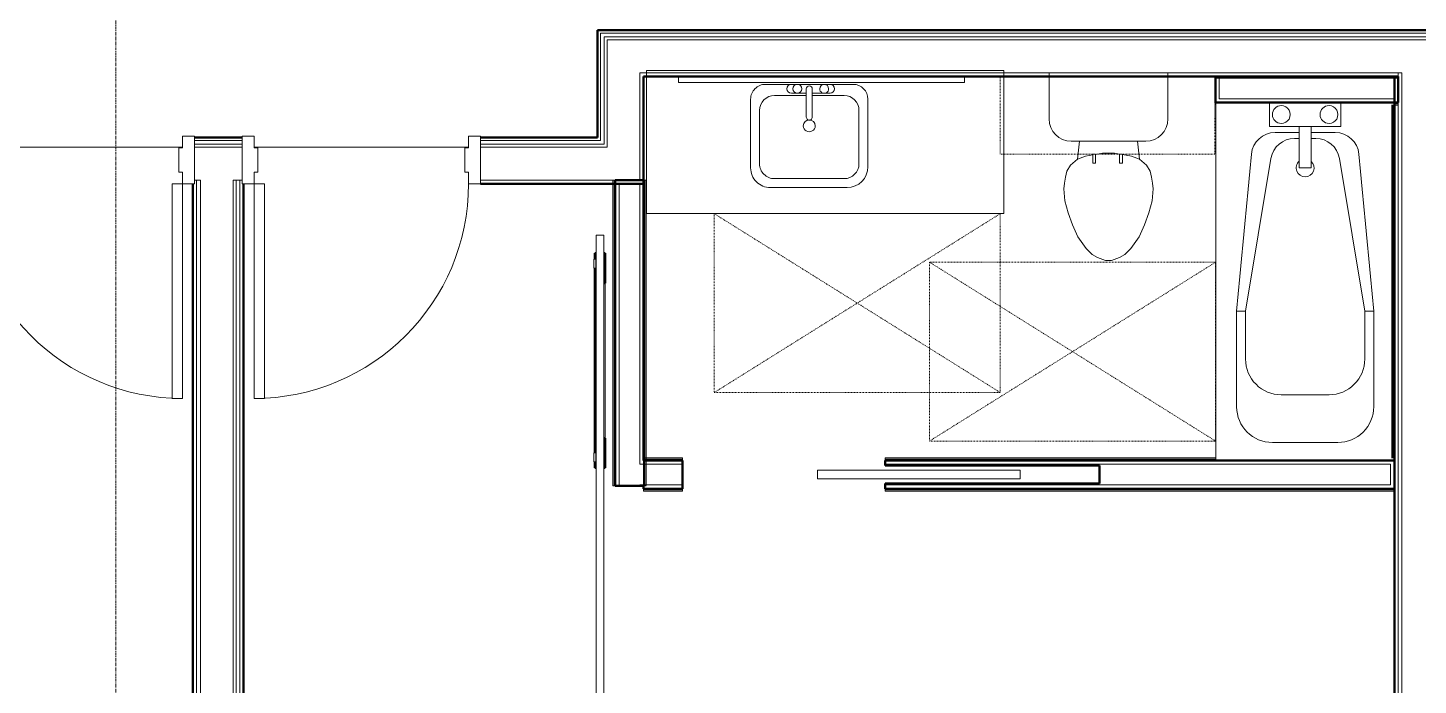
# Model space of a CAD drawing. Header units: inches. Extents: x -4235 to -464, y 9767 to 12344.
# Drawn here: x -3169.1 to -2935.8, y 10271.3 to 10381.6 of the extents above; entities that cross this region are included whole.
import ezdxf

# ---------------------------------------------------------------- set-up
doc = ezdxf.new("R2010")
doc.units = ezdxf.units.IN
doc.header["$MEASUREMENT"] = 0
doc.linetypes.add('Dash', pattern=[0.25, 0.125, -0.125])
doc.linetypes.add('Grid Line 1_2_', pattern=[0.875, 0.5, -0.125, 0.125, -0.125])
for name, color, linetype, lineweight in [('0-1', 7, 'Continuous', 5), ('0-2', 254, 'Continuous', 9), ('0-3', 7, 'Continuous', 9), ('A-DOOR-1', 7, 'Continuous', 9), ('A-DOOR-2', 130, 'Continuous', 20), ('A-DOOR-3', 250, 'Continuous', 50), ('A-DOOR-FRAM-1', 130, 'Continuous', 20), ('A-FLOR-4', 192, 'Continuous', 9), ('A-GENM-HDLN-1', 7, 'Dash', 9), ('A-WALL-1', 250, 'Continuous', 50), ('A-WALL-2', 50, 'Continuous', 13), ('A-WALL-3', 10, 'Continuous', 9), ('A-WALL-4', 254, 'Continuous', 9), ('A-WALL-5', 7, 'Continuous', 9), ('I-WALL-1', 250, 'Continuous', 50), ('I-WALL-2', 10, 'Continuous', 9), ('I-WALL-3', 254, 'Continuous', 9), ('P-SANR-FIXT-1', 7, 'Continuous', 9), ('P-SANR-FIXT-2', 10, 'Continuous', 9), ('P-SANR-FIXT-3', 254, 'Continuous', 9), ('Q-CASE-2', 254, 'Continuous', 9), ('Q-CASE-3', 7, 'Continuous', 9), ('Q-CASE-4', 7, 'Dash', 9), ('S-GRID-1', 1, 'Grid Line 1_2_', 9)]:
    doc.layers.add(name, color=color, linetype=linetype, lineweight=lineweight)

# ---------------------------------------------------------------- blocks, each defined once
blk = doc.blocks.new('Basic Wall _ INT - W4BØF - _5_8 GYP - 2X4 WOOD_BATT_ - 5_8 GYP_ - ___-2692889-BACKGROUND - 2ND FLOOR')
at = {"layer": 'A-WALL-3'}
for p, q in [((-3065.75, 10355.41), (-3065.75, 10356.04)), ((-3065.75, 10304.78), (-3065.75, 10309.03)), ((-3065.4, 10309.44), (-3065.4, 10309.32)), ((-3065.4, 10309.32), (-3065.4, 10309.23)), ((-3065.4, 10309.23), (-3065.4, 10309.17)), ((-3065.4, 10309), (-3065.4, 10304.79)), ((-3065.75, 10304.78), (-3065.72, 10304.78)), ((-3065.61, 10304.78), (-3065.55, 10304.78)), ((-3065.54, 10304.78), (-3065.4, 10304.78)), ((-3065.4, 10304.78), (-3065.34, 10304.78)), ((-3065.75, 10265.68), (-3065.72, 10265.68)), ((-3065.62, 10265.68), (-3065.68, 10265.68)), ((-3065.34, 10265.68), (-3065.62, 10265.68)), ((-3065.61, 10265.68), (-3065.55, 10265.68)), ((-3065.54, 10265.68), (-3065.4, 10265.68)), ((-3065.4, 10266.09), (-3065.4, 10265.98)), ((-3065.4, 10265.97), (-3065.4, 10265.89)), ((-3065.4, 10265.88), (-3065.4, 10265.83)), ((-3065.4, 10265.68), (-3065.34, 10265.68))]:
    blk.add_line(p, q, dxfattribs=at)
at = {"layer": 'A-WALL-4'}
for p, q in [((-3065.72, 10356.05), (-3065.75, 10356.05)), ((-3065.75, 10309.03), (-3065.75, 10355.41)), ((-3065.55, 10356.05), (-3065.61, 10356.05)), ((-3065.4, 10356.05), (-3065.54, 10356.05)), ((-3065.34, 10356.05), (-3065.4, 10356.05)), ((-3065.4, 10356.05), (-3065.4, 10309.44)), ((-3065.62, 10304.78), (-3065.62, 10309.02)), ((-3065.34, 10309.44), (-3065.34, 10309.32)), ((-3065.34, 10309.32), (-3065.34, 10309.23)), ((-3065.34, 10309.23), (-3065.34, 10309.17)), ((-3065.34, 10308.99), (-3065.34, 10304.79)), ((-3065.71, 10304.78), (-3065.75, 10304.78)), ((-3065.62, 10304.78), (-3065.71, 10304.78)), ((-3065.34, 10304.78), (-3065.62, 10304.78)), ((-3065.72, 10268.78), (-3065.75, 10268.78)), ((-3065.75, 10265.68), (-3065.75, 10268.78)), ((-3065.55, 10268.78), (-3065.61, 10268.78)), ((-3065.4, 10268.78), (-3065.54, 10268.78)), ((-3065.34, 10268.78), (-3065.4, 10268.78)), ((-3065.4, 10268.78), (-3065.4, 10266.09)), ((-3065.71, 10265.68), (-3065.75, 10265.68)), ((-3065.68, 10265.68), (-3065.71, 10265.68)), ((-3065.34, 10266.09), (-3065.34, 10265.98)), ((-3065.34, 10265.97), (-3065.34, 10265.89)), ((-3065.34, 10265.88), (-3065.34, 10265.83))]:
    blk.add_line(p, q, dxfattribs=at)
at = {"layer": 'A-WALL-5'}
for p, q in [((-3065.75, 10356.05), (-3065.71, 10356.05)), ((-3065.71, 10356.05), (-3065.62, 10356.05)), ((-3065.62, 10309.03), (-3065.62, 10356.05)), ((-3065.62, 10356.05), (-3065.34, 10356.05)), ((-3065.34, 10356.05), (-3065.34, 10309.44)), ((-3065.75, 10268.78), (-3065.71, 10268.78)), ((-3065.71, 10268.78), (-3065.62, 10268.78)), ((-3065.62, 10265.68), (-3065.62, 10268.78)), ((-3065.62, 10268.78), (-3065.34, 10268.78)), ((-3065.34, 10268.78), (-3065.34, 10266.09))]:
    blk.add_line(p, q, dxfattribs=at)
blk = doc.blocks.new('Basic Wall _ INT - W4BØF - _5_8 GYP - 2X4 WOOD_BATT_ - 5_8 GYP_ - ___-2692890-BACKGROUND - 2ND FLOOR')
at = {"layer": 'A-WALL-3'}
for p, q in [((-3070.85, 10356.05), (-3070.91, 10356.05)), ((-3070.7, 10356.05), (-3070.85, 10356.05)), ((-3070.85, 10356.04), (-3070.85, 10355.41)), ((-3070.64, 10356.05), (-3070.7, 10356.05)), ((-3070.5, 10356.05), (-3070.52, 10356.05)), ((-3070.5, 10355.41), (-3070.5, 10356.04)), ((-3070.62, 10265.68), (-3070.91, 10265.68)), ((-3070.91, 10265.68), (-3070.85, 10265.68)), ((-3070.85, 10266.09), (-3070.85, 10266)), ((-3070.85, 10265.97), (-3070.85, 10265.9)), ((-3070.85, 10265.88), (-3070.85, 10265.83)), ((-3070.85, 10265.68), (-3070.7, 10265.68)), ((-3070.7, 10265.68), (-3070.64, 10265.68)), ((-3070.56, 10265.68), (-3070.62, 10265.68)), ((-3070.52, 10265.68), (-3070.5, 10265.68))]:
    blk.add_line(p, q, dxfattribs=at)
at = {"layer": 'A-WALL-4'}
for p, q in [((-3070.91, 10356.05), (-3070.7, 10356.05)), ((-3070.91, 10356.04), (-3070.91, 10355.41)), ((-3070.85, 10355.41), (-3070.85, 10304.78)), ((-3070.7, 10356.05), (-3070.62, 10356.05)), ((-3070.62, 10356.05), (-3070.6, 10356.05)), ((-3070.62, 10356.04), (-3070.62, 10355.41)), ((-3070.6, 10356.05), (-3070.54, 10356.05)), ((-3070.54, 10356.05), (-3070.5, 10356.05)), ((-3070.5, 10304.78), (-3070.5, 10355.41)), ((-3070.91, 10304.78), (-3070.85, 10304.78)), ((-3070.85, 10304.78), (-3070.7, 10304.78)), ((-3070.7, 10304.78), (-3070.64, 10304.78)), ((-3070.52, 10304.78), (-3070.5, 10304.78)), ((-3070.85, 10268.78), (-3070.91, 10268.78)), ((-3070.7, 10268.78), (-3070.85, 10268.78)), ((-3070.85, 10268.78), (-3070.85, 10266.09)), ((-3070.64, 10268.78), (-3070.7, 10268.78)), ((-3070.5, 10268.78), (-3070.52, 10268.78)), ((-3070.5, 10265.68), (-3070.5, 10268.78)), ((-3070.91, 10266.09), (-3070.91, 10266)), ((-3070.91, 10265.97), (-3070.91, 10265.9)), ((-3070.91, 10265.88), (-3070.91, 10265.83)), ((-3070.54, 10265.68), (-3070.56, 10265.68)), ((-3070.5, 10265.68), (-3070.54, 10265.68))]:
    blk.add_line(p, q, dxfattribs=at)
at = {"layer": 'A-WALL-5'}
for p, q in [((-3070.91, 10355.41), (-3070.91, 10304.78)), ((-3070.62, 10355.41), (-3070.62, 10304.78)), ((-3070.62, 10304.78), (-3070.91, 10304.78)), ((-3070.54, 10304.78), (-3070.62, 10304.78)), ((-3070.5, 10304.78), (-3070.54, 10304.78)), ((-3070.91, 10268.78), (-3070.62, 10268.78)), ((-3070.91, 10268.78), (-3070.91, 10266.09)), ((-3070.62, 10268.78), (-3070.62, 10265.68)), ((-3070.62, 10268.78), (-3070.54, 10268.78)), ((-3070.54, 10268.78), (-3070.5, 10268.78))]:
    blk.add_line(p, q, dxfattribs=at)
blk = doc.blocks.new('Basic Wall _ INT - W4BØF - _5_8 GYP - 2X4 WOOD_BATT_ - 5_8 GYP_ - ___-2692892-BACKGROUND - 2ND FLOOR')
at = {"layer": 'A-WALL-3'}
for p, q in [((-3065.75, 10309.16), (-3065.75, 10309.44)), ((-3065.75, 10309.44), (-3065.75, 10309.38)), ((-3065.75, 10309.38), (-3065.75, 10309.24)), ((-3065.75, 10309.23), (-3065.75, 10309.17)), ((-3065.75, 10309.09), (-3065.75, 10309.16)), ((-3065.75, 10309.05), (-3065.75, 10309.03)), ((-3065.6, 10309.38), (-3065.55, 10309.38)), ((-3065.54, 10309.38), (-3065.45, 10309.38)), ((-3065.44, 10309.38), (-3065.34, 10309.38))]:
    blk.add_line(p, q, dxfattribs=at)
at = {"layer": 'A-WALL-4'}
for p, q in [((-3065.75, 10309.07), (-3065.75, 10309.09)), ((-3065.75, 10309.03), (-3065.75, 10309.07)), ((-3059.23, 10309.03), (-3065.75, 10309.03)), ((-3065.6, 10309.44), (-3065.55, 10309.44)), ((-3065.54, 10309.44), (-3065.45, 10309.44)), ((-3065.44, 10309.44), (-3065.34, 10309.44)), ((-3065.34, 10309.38), (-3059.23, 10309.38)), ((-3059.23, 10309.38), (-3059.23, 10309.44)), ((-3059.23, 10309.24), (-3059.23, 10309.38)), ((-3059.23, 10309.17), (-3059.23, 10309.23)), ((-3059.23, 10309.03), (-3059.23, 10309.05)), ((-3025.23, 10309.44), (-3025.23, 10309.38)), ((-3025.23, 10309.38), (-3025.23, 10309.24)), ((-3025.23, 10309.38), (-2969.74, 10309.38)), ((-3025.23, 10309.23), (-3025.23, 10309.17)), ((-3025.23, 10309.05), (-3025.23, 10309.03)), ((-2969.74, 10309.03), (-3025.23, 10309.03))]:
    blk.add_line(p, q, dxfattribs=at)
at = {"layer": 'A-WALL-5'}
for p, q in [((-3059.23, 10309.16), (-3065.75, 10309.16)), ((-3065.34, 10309.44), (-3059.23, 10309.44)), ((-3059.23, 10309.44), (-3059.23, 10309.16)), ((-3059.23, 10309.16), (-3059.23, 10309.07)), ((-3059.23, 10309.07), (-3059.23, 10309.03)), ((-3025.23, 10309.16), (-3025.23, 10309.44)), ((-3025.23, 10309.44), (-2969.74, 10309.44)), ((-2969.74, 10309.16), (-3025.23, 10309.16)), ((-3025.23, 10309.07), (-3025.23, 10309.16)), ((-3025.23, 10309.03), (-3025.23, 10309.07))]:
    blk.add_line(p, q, dxfattribs=at)
blk = doc.blocks.new('Basic Wall _ INT - W4BØF - _5_8 GYP - 2X4 WOOD_BATT_ - 5_8 GYP_ - ___-2692891-BACKGROUND - 2ND FLOOR')
at = {"layer": 'A-WALL-3'}
for p, q in [((-2939.77, 10304.26), (-2939.77, 10304.28)), ((-2939.77, 10304.08), (-2939.77, 10304.14)), ((-2939.77, 10303.93), (-2939.77, 10304.07)), ((-2939.77, 10303.87), (-2939.77, 10303.93))]:
    blk.add_line(p, q, dxfattribs=at)
at = {"layer": 'A-WALL-4'}
for p, q in [((-3065.75, 10304.28), (-3065.75, 10304.26)), ((-3059.23, 10304.28), (-3065.75, 10304.28)), ((-3065.75, 10304.14), (-3065.75, 10304.08)), ((-3065.75, 10304.07), (-3065.75, 10303.93)), ((-3065.75, 10303.93), (-3065.75, 10303.87)), ((-3065.75, 10303.93), (-3059.23, 10303.93)), ((-3059.23, 10304.26), (-3059.23, 10304.28)), ((-3059.23, 10304.08), (-3059.23, 10304.14)), ((-3059.23, 10303.93), (-3059.23, 10304.07)), ((-3059.23, 10303.87), (-3059.23, 10303.93)), ((-3025.23, 10304.28), (-3025.23, 10304.26)), ((-2939.77, 10304.28), (-3025.23, 10304.28)), ((-3025.23, 10304.14), (-3025.23, 10304.08)), ((-3025.23, 10304.07), (-3025.23, 10303.93)), ((-3025.23, 10303.93), (-3025.23, 10303.87)), ((-3025.23, 10303.93), (-2939.77, 10303.93)), ((-2939.77, 10304.28), (-2939.77, 10304.24)), ((-2939.77, 10304.24), (-2939.77, 10304.16)), ((-2939.77, 10304.16), (-2939.77, 10303.87))]:
    blk.add_line(p, q, dxfattribs=at)
at = {"layer": 'A-WALL-5'}
for p, q in [((-3065.75, 10304.24), (-3065.75, 10304.28)), ((-3065.75, 10304.16), (-3065.75, 10304.24)), ((-3065.75, 10304.16), (-3059.23, 10304.16)), ((-3065.75, 10303.87), (-3065.75, 10304.16)), ((-3065.75, 10303.87), (-3059.23, 10303.87)), ((-3059.23, 10304.28), (-3059.23, 10304.24)), ((-3059.23, 10304.24), (-3059.23, 10304.16)), ((-3059.23, 10304.16), (-3059.23, 10303.87)), ((-3025.23, 10304.24), (-3025.23, 10304.28)), ((-3025.23, 10304.16), (-3025.23, 10304.24)), ((-3025.23, 10304.16), (-2939.77, 10304.16)), ((-3025.23, 10303.87), (-3025.23, 10304.16)), ((-3025.23, 10303.87), (-2939.77, 10303.87))]:
    blk.add_line(p, q, dxfattribs=at)
blk = doc.blocks.new('POCKET - FLUSH - 2-10 x 6-8-2882530-BACKGROUND - 2ND FLOOR')
at = {"layer": 'A-DOOR-2'}
for p, q in [((-39.67, -0.75), (-39.67, 0.75)), ((-39.67, 0.75), (-5.67, 0.75)), ((-5.67, 0.75), (-5.67, -0.75)), ((-5.67, -0.75), (-39.67, -0.75))]:
    blk.add_line(p, q, dxfattribs=at)
blk = doc.blocks.new('BARN - FLUSH - 3-0 x 7-0 BARN DOOR-2961666-BACKGROUND - 2ND FLOOR')
at = {"layer": 'A-DOOR-1'}
for p, q in [((21, -4.32), (-60, -4.32)), ((-60, -4.95), (-60, -4.32)), ((-52, -4.07), (-26, -4.07)), ((21, -4.32), (21, -4.95)), ((-60, -5.57), (-60, -4.95)), ((-60, -5.57), (21, -5.57)), ((-54.5, -5.67), (-56, -5.67)), ((-56, -5.67), (-56, -6)), ((-54.5, -6), (-56, -6)), ((-54.5, -6), (-54.5, -5.67)), ((-23.5, -6), (-23.5, -5.67)), ((-22, -5.67), (-23.5, -5.67)), ((-22, -6), (-23.5, -6)), ((-22, -5.67), (-22, -6)), ((21, -4.95), (21, -5.57))]:
    blk.add_line(p, q, dxfattribs=at)
at = {"layer": 'A-DOOR-3'}
for p, q in [((-52, -4.07), (-57, -4.07)), ((-57, -4.07), (-57, -4.32)), ((-52, -4.33), (-52, -4.07)), ((-21, -4.07), (-26, -4.07)), ((-26, -4.07), (-26, -4.32)), ((-21, -4.32), (-21, -4.07)), ((-57, -5.57), (-57, -5.82)), ((-57, -5.82), (-56, -5.82)), ((-54.5, -5.82), (-23.5, -5.82)), ((-22, -5.82), (-21, -5.82)), ((-21, -5.82), (-21, -5.57))]:
    blk.add_line(p, q, dxfattribs=at)
blk = doc.blocks.new('M_Sink Vanity-Square - 500 x 440mm-V60-BACKGROUND - 2ND FLOOR')
at = {"layer": 'P-SANR-FIXT-1'}
for p, q in [((-5.72, 10.23), (7.14, 10.23)), ((-5.22, 8.73), (6.46, 8.73)), ((-9.22, -4.59), (-9.22, 6.73)), ((-7.72, -2.72), (-7.72, 6.23)), ((8.96, 6.23), (8.96, -2.72)), ((10.46, 6.91), (10.46, -4.59)), ((0.12, -6.33), (0.12, -1.59)), ((1.12, -6.33), (1.12, -1.59)), ((0.12, -5.22), (-5.22, -5.22)), ((-2.88, -5.59), (0.12, -5.59)), ((6.46, -5.22), (1.12, -5.22)), ((1.12, -5.59), (3.62, -5.59)), ((7.96, -7.09), (-6.72, -7.09)), ((3.62, -7.09), (-2.88, -7.09))]:
    blk.add_line(p, q, dxfattribs=at)
for centre, radius, start, end in [((-5.72, 6.73), 3.5, 90, 180), ((7.14, 6.91), 3.32, 360, 90), ((-5.22, 6.23), 2.5, 90, 180), ((6.46, 6.23), 2.5, 360, 90), ((0.62, -0.13), 1, 360, 180), ((0.62, -0.13), 1, 180, 0), ((0.62, -1.59), 0.5, 360, 180), ((-6.72, -4.59), 2.5, 180, 270), ((-5.22, -2.72), 2.5, 180, 270), ((6.46, -2.72), 2.5, 270, 360), ((7.96, -4.59), 2.5, 270, 0), ((-2.88, -6.34), 0.75, 90, 270), ((-1.88, -6.34), 0.75, 360, 180), ((-1.88, -6.34), 0.75, 180, 0), ((0.62, -6.33), 0.5, 180, 0), ((2.62, -6.34), 0.75, 0, 180), ((2.62, -6.34), 0.75, 180, 0), ((3.62, -6.34), 0.75, 270, 90)]:
    blk.add_arc(centre, radius, start, end, dxfattribs=at)
blk = doc.blocks.new('Toilet-Domestic-3D - Toilet-Domestic-3D-V134-BACKGROUND - 2ND FLOOR')
at = {"layer": 'P-SANR-FIXT-1'}
for p, q in [((-9.98, 11.75), (-9.98, 18.86)), ((9.98, 18.86), (9.98, 11.75)), ((6.25, 8.02), (-6.25, 8.02)), ((-4.86, 8.02), (-5.21, 5)), ((4.86, 8.02), (5.21, 5)), ((-5.21, 5), (-6.4, 4)), ((-3.84, 5.5), (-5.21, 5)), ((-2.65, 5.71), (-3.84, 5.5)), ((-1, 6), (-2.16, 5.8)), ((1, 6), (-1, 6)), ((1.85, 5.85), (1, 6)), ((3.84, 5.5), (2.34, 5.76)), ((5.21, 5), (3.84, 5.5)), ((6.4, 4), (5.21, 5)), ((-6.97, 3), (-7.24, 2)), ((-6.4, 4), (-6.97, 3)), ((6.97, 3), (6.4, 4)), ((7.24, 2), (6.97, 3)), ((-7.41, 1), (-7.5, 0)), ((-7.24, 2), (-7.41, 1)), ((7.41, 1), (7.24, 2)), ((7.5, 0), (7.41, 1)), ((-7.5, 0), (-7.33, -1.99)), ((-7.33, -1.99), (-6.79, -4)), ((6.79, -4), (7.33, -1.99)), ((7.33, -1.99), (7.5, 0)), ((-6.79, -4), (-6.06, -6)), ((6.06, -6), (6.79, -4)), ((-6.06, -6), (-5.13, -8)), ((5.13, -8), (6.06, -6)), ((-5.13, -8), (-3.74, -10)), ((3.74, -10), (5.13, -8)), ((-3.74, -10), (-2.74, -11)), ((-2.74, -11), (-1.87, -11.5)), ((-1.87, -11.5), (-0.5, -12)), ((0.5, -12), (1.87, -11.5)), ((1.87, -11.5), (2.74, -11)), ((2.74, -11), (3.74, -10)), ((-0.5, -12), (0.5, -12))]:
    blk.add_line(p, q, dxfattribs=at)
for centre, start, end in [((-6.25, 11.75), 180, 270), ((6.25, 11.75), 270, 360)]:
    blk.add_arc(centre, 3.73, start, end, dxfattribs=at)
at = {"layer": 'P-SANR-FIXT-3'}
for p, q in [((-9.98, 19.48), (9.98, 19.48)), ((-9.98, 18.86), (-9.98, 19.48)), ((9.98, 19.48), (9.98, 18.86))]:
    blk.add_line(p, q, dxfattribs=at)
blk = doc.blocks.new('Bath Vanity - Bath Vanity 60_-3150019-BACKGROUND - 2ND FLOOR')
at = {"layer": 'Q-CASE-2'}
for p, q in [((-29.26, 0.99), (-29.26, 0)), ((30.74, 0.37), (30.74, 0.99)), ((30.74, 0), (30.74, 0.37)), ((-29.26, 0), (30.74, 0))]:
    blk.add_line(p, q, dxfattribs=at)
at = {"layer": 'Q-CASE-3'}
for p, q in [((30.74, 24), (-29.26, 24)), ((-29.26, 24), (-29.26, 0.99)), ((30.74, 0.99), (30.74, 24))]:
    blk.add_line(p, q, dxfattribs=at)
blk = doc.blocks.new('Bath Tub - Maestro - 60_x30_-V135-BACKGROUND - 2ND FLOOR')
at = {"layer": 'P-SANR-FIXT-1'}
for p, q in [((35, 26.5), (51, 26.5)), ((35, 26.5), (35, 25)), ((35, 25), (9.35, 20.74)), ((43, 25), (35, 25)), ((4, 21), (0.37, 21)), ((4, 16), (4, 21)), ((5, 16.03), (5, 20.04)), ((49, 11), (49, 19)), ((57, 20.5), (57, 9.5)), ((6, 16.8), (6, 16.03)), ((4, 14), (4, 16)), ((4, 16), (10.94, 16)), ((4, 9), (4, 14)), ((10.94, 14), (4, 14)), ((5, 9.96), (5, 14)), ((6, 14), (6, 13.2)), ((10.94, 14), (10.94, 16)), ((0.37, 9), (4, 9)), ((9.35, 9.26), (35, 5)), ((35, 3.5), (35, 5)), ((35, 5), (43, 5)), ((51, 3.5), (35, 3.5)), ((0.37, 0), (59.62, 0))]:
    blk.add_line(p, q, dxfattribs=at)
at = {"layer": 'P-SANR-FIXT-1', "flags": 128}
for points in [[(8.63, 24.03), (11.56, 24.3), (14.49, 24.58), (17.42, 24.85), (20.35, 25.13), (23.28, 25.4), (26.21, 25.68), (29.14, 25.95), (32.07, 26.23), (35, 26.5)], [(35, 3.5), (32.07, 3.77), (29.14, 4.05), (26.21, 4.32), (23.28, 4.6), (20.35, 4.87), (17.42, 5.15), (14.49, 5.42), (11.56, 5.7), (8.63, 5.97)]]:
    blk.add_lwpolyline(points, dxfattribs=at)
at = {"layer": 'P-SANR-FIXT-1'}
for centre, radius, start, end in [((51, 20.5), 6, 360, 90), ((9, 20.04), 4, 95.3558, 180), ((43, 19), 6, 360, 90), ((2, 19), 1.5, 360, 180), ((2, 19), 1.5, 180, 360), ((10, 16.8), 4, 99.4223, 180), ((10.94, 15), 1.5, 360, 136.7218), ((10.94, 15), 1.5, 222.0711, 360), ((2, 11), 1.5, 360, 180), ((10, 13.2), 4, 180, 260.5777), ((2, 11), 1.5, 180, 360), ((9, 9.96), 4, 180, 264.6442), ((43, 11), 6, 270, 0), ((51, 9.5), 6, 270, 360)]:
    blk.add_arc(centre, radius, start, end, dxfattribs=at)
at = {"layer": 'P-SANR-FIXT-2'}
for p, q in [((60, 30), (0, 30)), ((0, 29.97), (0, 21)), ((60, 0), (60, 29.97)), ((0, 21), (0, 9)), ((0, 21), (0, 9)), ((0, 9), (0, 0))]:
    blk.add_line(p, q, dxfattribs=at)
at = {"layer": 'P-SANR-FIXT-3'}
for p, q in [((0.37, 21), (0, 21)), ((0, 9), (0.37, 9)), ((0, 0), (0.37, 0)), ((59.62, 0), (60, 0))]:
    blk.add_line(p, q, dxfattribs=at)
blk = doc.blocks.new('ADA Clearances - 30_x48_-3054095-BACKGROUND - 2ND FLOOR')
at = {"layer": 'A-GENM-HDLN-1'}
for p, q in [((15, -24), (-15, 24)), ((-15, -24), (15, 24)), ((15, 24), (-15, 24)), ((-15, 24), (-15, -24)), ((15, -24), (15, 24)), ((-15, -24), (15, -24))]:
    blk.add_line(p, q, dxfattribs=at)
blk = doc.blocks.new('ADA Clearances - 30_x48_-V136-BACKGROUND - 2ND FLOOR')
at = {"layer": 'A-GENM-HDLN-1'}
for p, q in [((15, -24), (-15, 24)), ((-15, -24), (15, 24)), ((15, 24), (-15, 24)), ((15, -24), (15, 24)), ((-15, -24), (15, -24))]:
    blk.add_line(p, q, dxfattribs=at)
blk = doc.blocks.new('BATHROOM MIRROR - BATHROOM MIRROR 48_-V149-BACKGROUND - 2ND FLOOR')
at = {"layer": 'Q-CASE-3'}
for p, q in [((-23.26, -23), (24.74, -23)), ((-23.26, -23), (-23.26, -24)), ((24.74, -24), (24.74, -23)), ((24.74, -24), (-23.26, -24))]:
    blk.add_line(p, q, dxfattribs=at)
blk = doc.blocks.new('300 Series Wall Hung Cabinet_326 - 36_-2909953-BACKGROUND - 2ND FLOOR')
at = {"layer": 'Q-CASE-3'}
for p, q in [((-2.01, 14.69), (-2.5, 14.69)), ((-2.5, 14.69), (-2.5, 13.19)), ((-2.01, 13.19), (-2.01, 14.69)), ((2.49, 14.69), (2, 14.69)), ((2, 14.69), (2, 13.19)), ((2.49, 13.19), (2.49, 14.69)), ((-2.01, 13.19), (-2.5, 13.19)), ((2.49, 13.19), (2, 13.19))]:
    blk.add_line(p, q, dxfattribs=at)
at = {"layer": 'Q-CASE-4'}
for p, q in [((-18, 0.19), (-18, 13.19)), ((-18, 13.19), (18, 13.19)), ((18, 13.19), (18, 0.19)), ((18, 0.19), (-18, 0.19))]:
    blk.add_line(p, q, dxfattribs=at)
blk = doc.blocks.new('Basic Wall _ INT - W4FØF - INT - _5_8 GYP - 2X4 WOOD_BATT__ - ___-3084620-BACKGROUND - 2ND FLOOR')
at = {"layer": 'A-WALL-3'}
for p, q in [((-2939.15, 10369.03), (-2939.7, 10369.03)), ((-2939.7, 10368.68), (-2939.15, 10368.68)), ((-2939.15, 10369.03), (-2939.15, 10368.99)), ((-2939.15, 10369.01), (-2939.15, 10369.03)), ((-2939.15, 10368.99), (-2939.15, 10368.97)), ((-2939.15, 10368.97), (-2939.15, 10368.93)), ((-2939.15, 10368.93), (-2939.15, 10368.91)), ((-2939.15, 10368.91), (-2939.15, 10368.83)), ((-2939.15, 10368.83), (-2939.15, 10368.89)), ((-2939.15, 10368.83), (-2939.15, 10368.74)), ((-2939.15, 10368.68), (-2939.15, 10368.82)), ((-2939.15, 10368.74), (-2939.15, 10368.62)), ((-2939.15, 10368.62), (-2939.15, 10368.68))]:
    blk.add_line(p, q, dxfattribs=at)
at = {"layer": 'A-WALL-4'}
for p, q in [((-2969.77, 10369.03), (-2969.77, 10369.01)), ((-2969.77, 10368.89), (-2969.77, 10368.83)), ((-2969.77, 10368.82), (-2969.77, 10368.68)), ((-2969.77, 10368.68), (-2969.77, 10368.62)), ((-2939.7, 10368.91), (-2939.15, 10368.91)), ((-2939.7, 10368.62), (-2939.15, 10368.62))]:
    blk.add_line(p, q, dxfattribs=at)
at = {"layer": 'A-WALL-5'}
for p, q in [((-2969.77, 10368.99), (-2969.77, 10369.03)), ((-2969.77, 10368.91), (-2969.77, 10368.99)), ((-2969.77, 10368.62), (-2969.77, 10368.91))]:
    blk.add_line(p, q, dxfattribs=at)
blk = doc.blocks.new('CTR - 1st Phase - Unit Layouts_rvt-1-BACKGROUND - 2ND FLOOR')
at = {"layer": 'A-WALL-1'}
for p, q in [((-2939.15, 10373.41), (-2969.77, 10373.41)), ((-2969.77, 10373.41), (-2969.77, 10373.16)), ((-2969.77, 10373.16), (-2969.77, 10369.66)), ((-2939.15, 10373.16), (-2939.15, 10373.41)), ((-2939.15, 10369.66), (-2939.15, 10373.16)), ((-2969.77, 10369.66), (-2969.77, 10369.03)), ((-2969.77, 10369.03), (-2939.15, 10369.03)), ((-2939.74, 10369.03), (-2940.11, 10369.03)), ((-2940.11, 10368.66), (-2940.11, 10309.41)), ((-2939.74, 10309.03), (-2939.74, 10369.03)), ((-2939.15, 10369.03), (-2939.15, 10369.66)), ((-3070.5, 10356.05), (-3070.5, 10304.78)), ((-3069.87, 10356.05), (-3070.5, 10356.05)), ((-3066.37, 10356.05), (-3069.87, 10356.05)), ((-3065.75, 10356.05), (-3066.37, 10356.05)), ((-3065.75, 10309.03), (-3065.75, 10356.05)), ((-3059.23, 10309.03), (-3065.75, 10309.03)), ((-3059.23, 10304.28), (-3059.23, 10309.03)), ((-2939.77, 10309.03), (-3025.23, 10309.03)), ((-3025.23, 10309.03), (-3025.23, 10308.16)), ((-3025.23, 10308.16), (-2989.23, 10308.16)), ((-2989.23, 10308.16), (-2989.23, 10305.16)), ((-2940.11, 10309.03), (-2939.74, 10309.03)), ((-2939.77, 10308.41), (-2939.77, 10309.03)), ((-2939.77, 10304.91), (-2939.77, 10308.41)), ((-2989.23, 10305.16), (-3025.23, 10305.16)), ((-3025.23, 10305.16), (-3025.23, 10304.28)), ((-3070.5, 10304.78), (-3065.75, 10304.78)), ((-3065.75, 10304.78), (-3065.75, 10304.28)), ((-3065.75, 10304.28), (-3059.23, 10304.28)), ((-3025.23, 10304.28), (-2939.77, 10304.28)), ((-2939.77, 10304.28), (-2939.77, 10304.91))]:
    blk.add_line(p, q, dxfattribs=at)
at = {"layer": 'A-WALL-2'}
for p, q in [((-2969.77, 10373.16), (-2969.15, 10373.16)), ((-2969.15, 10373.16), (-2969.77, 10373.16)), ((-2969.15, 10373.16), (-2969.15, 10369.66)), ((-2939.77, 10373.16), (-2969.15, 10373.16)), ((-2939.77, 10373.16), (-2939.15, 10373.16)), ((-2939.77, 10369.66), (-2939.77, 10373.16)), ((-2939.15, 10373.16), (-2939.77, 10373.16)), ((-2939.77, 10369.66), (-2969.15, 10369.66)), ((-3069.87, 10304.78), (-3069.87, 10355.43)), ((-3066.37, 10355.43), (-3069.87, 10355.43)), ((-3066.37, 10308.41), (-3066.37, 10355.43)), ((-3065.75, 10308.41), (-3066.37, 10308.41)), ((-3059.23, 10308.41), (-3065.75, 10308.41)), ((-2940.4, 10308.41), (-3025.23, 10308.41)), ((-2940.4, 10304.91), (-2940.4, 10308.41)), ((-3066.37, 10304.78), (-3066.37, 10304.91)), ((-3065.75, 10304.91), (-3066.37, 10304.91)), ((-3059.23, 10304.91), (-3065.75, 10304.91)), ((-2940.4, 10304.91), (-3025.23, 10304.91))]:
    blk.add_line(p, q, dxfattribs=at)
at = {"layer": 'A-WALL-3'}
for p, q in [((-2939.15, 10373.41), (-2939.77, 10373.41)), ((-2939.15, 10373.41), (-2939.15, 10369.03)), ((-2940.11, 10369.03), (-2939.77, 10369.03)), ((-2939.74, 10309.03), (-2939.74, 10369.03)), ((-2939.7, 10369.03), (-2939.15, 10369.03)), ((-3070.5, 10356.05), (-3066.39, 10356.05)), ((-3070.5, 10356.04), (-3070.5, 10355.41)), ((-3070.5, 10355.41), (-3070.5, 10304.78)), ((-3066.37, 10356.05), (-3065.75, 10356.05)), ((-3065.75, 10355.41), (-3065.75, 10356.04)), ((-3065.75, 10309.44), (-3065.75, 10355.41)), ((-3065.75, 10309.17), (-3065.75, 10309.44)), ((-3065.55, 10309.03), (-3065.6, 10309.03)), ((-3065.45, 10309.03), (-3065.54, 10309.03)), ((-3065.34, 10309.03), (-3065.44, 10309.03)), ((-3059.23, 10309.03), (-3065.34, 10309.03)), ((-2969.74, 10309.03), (-3025.23, 10309.03)), ((-2939.77, 10309.03), (-2940.11, 10309.03)), ((-2939.77, 10309.03), (-2939.77, 10304.28)), ((-3065.75, 10304.28), (-3059.23, 10304.28)), ((-3025.23, 10304.28), (-2939.77, 10304.28))]:
    blk.add_line(p, q, dxfattribs=at)
at = {"layer": 'A-WALL-4'}
for p, q in [((-2969.77, 10369.03), (-2969.77, 10373.41)), ((-2939.77, 10373.41), (-2969.77, 10373.41)), ((-2940.11, 10368.66), (-2940.11, 10309.41)), ((-3059.23, 10309.03), (-3059.23, 10304.28)), ((-3025.23, 10308.16), (-3025.23, 10309.03)), ((-2989.23, 10308.16), (-3025.23, 10308.16)), ((-2989.23, 10305.16), (-2989.23, 10308.16)), ((-3025.23, 10304.28), (-3025.23, 10305.16)), ((-3025.23, 10305.16), (-2989.23, 10305.16)), ((-3065.75, 10304.78), (-3070.5, 10304.78)), ((-3065.75, 10304.28), (-3065.75, 10304.78))]:
    blk.add_line(p, q, dxfattribs=at)
at = {"layer": '0-2'}
for name, p, rotation in [('Bath Vanity - Bath Vanity 60_-3150019-BACKGROUND - 2ND FLOOR', (-3034.54, 10374.41), 180), ('BATHROOM MIRROR - BATHROOM MIRROR 48_-V149-BACKGROUND - 2ND FLOOR', (-3035.16, 10349.41), 180), ('300 Series Wall Hung Cabinet_326 - 36_-2909953-BACKGROUND - 2ND FLOOR', (-2987.9, 10373.59), 180), ('M_Sink Vanity-Square - 500 x 440mm-V60-BACKGROUND - 2ND FLOOR', (-3037.33, 10365.01), 180), ('Bath Tub - Maestro - 60_x30_-V135-BACKGROUND - 2ND FLOOR', (-2969.74, 10369.03), 270.0000000000446), ('ADA Clearances - 30_x48_-V136-BACKGROUND - 2ND FLOOR', (-3029.9, 10335.41), 269.9999999999281), ('BARN - FLUSH - 3-0 x 7-0 BARN DOOR-2961666-BACKGROUND - 2ND FLOOR', (-3068.12, 10286.78), 269.9999999999471), ('ADA Clearances - 30_x48_-3054095-BACKGROUND - 2ND FLOOR', (-2993.77, 10327.27), 269.9999999999413), ('POCKET - FLUSH - 2-10 x 6-8-2882530-BACKGROUND - 2ND FLOOR', (-3042.23, 10306.66), 180)]:
    blk.add_blockref(name, p, dxfattribs=dict(at, rotation=rotation))
for name, p in [('Toilet-Domestic-3D - Toilet-Domestic-3D-V134-BACKGROUND - 2ND FLOOR', (-2987.74, 10354.55)), ('Basic Wall _ INT - W4FØF - INT - _5_8 GYP - 2X4 WOOD_BATT__ - ___-3084620-BACKGROUND - 2ND FLOOR', (0, 0)), ('Basic Wall _ INT - W4BØF - _5_8 GYP - 2X4 WOOD_BATT_ - 5_8 GYP_ - ___-2692890-BACKGROUND - 2ND FLOOR', (0, 0)), ('Basic Wall _ INT - W4BØF - _5_8 GYP - 2X4 WOOD_BATT_ - 5_8 GYP_ - ___-2692889-BACKGROUND - 2ND FLOOR', (0, 0)), ('Basic Wall _ INT - W4BØF - _5_8 GYP - 2X4 WOOD_BATT_ - 5_8 GYP_ - ___-2692892-BACKGROUND - 2ND FLOOR', (0, 0)), ('Basic Wall _ INT - W4BØF - _5_8 GYP - 2X4 WOOD_BATT_ - 5_8 GYP_ - ___-2692891-BACKGROUND - 2ND FLOOR', (0, 0))]:
    blk.add_blockref(name, p, dxfattribs=at)
blk = doc.blocks.new('HOLLOW METAL - UNIT DOOR-2191978-BACKGROUND - 2ND FLOOR')
at = {"layer": 'A-DOOR-1'}
blk.add_arc((18, 4.125), 36, 90, 180, dxfattribs=at)
at = {"layer": 'A-DOOR-2'}
for p, q in [((18, 40.125), (16.25, 40.125)), ((16.25, 40.125), (16.25, 4.125)), ((18, 4.125), (18, 40.125)), ((16.25, 4.125), (18, 4.125))]:
    blk.add_line(p, q, dxfattribs=at)
at = {"layer": 'A-DOOR-FRAM-1'}
for p, q in [((-18, 4.125), (-20, 4.125)), ((-20, 4.125), (-20, -3.875)), ((-18, 2.1875), (-18, 4.125)), ((18, 4.125), (18, 2.1875)), ((20, 4.125), (18, 4.125)), ((20, -3.875), (20, 4.125)), ((-17.375, 2.1875), (-18, 2.1875)), ((-17.375, -1.9375), (-17.375, 2.1875)), ((18, 2.1875), (17.375, 2.1875)), ((17.375, 2.1875), (17.375, -1.9375)), ((-18, -3.875), (-18, -1.9375)), ((-18, -1.9375), (-17.375, -1.9375)), ((17.375, -1.9375), (18, -1.9375)), ((18, -1.9375), (18, -3.875)), ((-20, -3.875), (-18, -3.875)), ((18, -3.875), (20, -3.875))]:
    blk.add_line(p, q, dxfattribs=at)
blk = doc.blocks.new('HOLLOW METAL - UNIT DOOR-2191977-BACKGROUND - 2ND FLOOR')
at = {"layer": 'A-DOOR-1'}
blk.add_arc((18, -4.125), 36, 180, 270, dxfattribs=at)
at = {"layer": 'A-DOOR-2'}
for p, q in [((16.25, -4.125), (18, -4.125)), ((16.25, -40.125), (16.25, -4.125)), ((18, -4.125), (18, -40.125)), ((18, -40.125), (16.25, -40.125))]:
    blk.add_line(p, q, dxfattribs=at)
at = {"layer": 'A-DOOR-FRAM-1'}
for p, q in [((-20, 3.875), (-18, 3.875)), ((-20, -4.125), (-20, 3.875)), ((-18, 3.875), (-18, 1.9375)), ((18, 3.875), (20, 3.875)), ((18, 1.9375), (18, 3.875)), ((20, 3.875), (20, -4.125)), ((-18, 1.9375), (-17.375, 1.9375)), ((-17.375, 1.9375), (-17.375, -2.1875)), ((17.375, 1.9375), (18, 1.9375)), ((17.375, -2.1875), (17.375, 1.9375)), ((-18, -2.1875), (-18, -4.125)), ((-17.375, -2.1875), (-18, -2.1875)), ((18, -2.1875), (17.375, -2.1875)), ((18, -4.125), (18, -2.1875)), ((-18, -4.125), (-20, -4.125)), ((20, -4.125), (18, -4.125))]:
    blk.add_line(p, q, dxfattribs=at)
blk = doc.blocks.new('CTR - 1st Phase - Common Walls_rvt-1-BACKGROUND - 2ND FLOOR')
at = {"layer": 'A-WALL-2'}
for p, q in [((-3073, 10380.66), (-3072.37, 10380.66)), ((-3073, 10363.16), (-3073, 10380.66)), ((-3072.37, 10380.66), (-3065.75, 10380.66)), ((-3072.37, 10380.04), (-3071.87, 10380.04)), ((-3072.37, 10363.16), (-3072.37, 10380.04)), ((-3071.87, 10380.04), (-3065.75, 10380.04)), ((-3065.75, 10380.66), (-2805.27, 10380.66)), ((-3065.75, 10380.04), (-2805.27, 10380.04)), ((-3071.87, 10379.54), (-3066.37, 10379.54)), ((-3071.87, 10363.16), (-3071.87, 10379.54)), ((-3066.37, 10379.54), (-3065.75, 10379.54)), ((-3065.75, 10379.54), (-2805.27, 10379.54)), ((-3066.37, 10374.04), (-3065.75, 10374.04)), ((-3066.37, 10363.16), (-3066.37, 10374.04)), ((-3065.75, 10374.04), (-2939.15, 10374.04)), ((-2939.15, 10374.04), (-2938.52, 10374.04)), ((-2939.15, 10373.41), (-2939.15, 10374.04)), ((-2939.15, 10374.04), (-2938.52, 10374.04)), ((-2939.15, 10373.41), (-2939.15, 9988.44)), ((-2938.52, 10373.41), (-2938.52, 10374.04)), ((-2938.52, 10373.41), (-2938.52, 9988.44)), ((-3133.12, 10362.66), (-3141.12, 10362.66)), ((-3133.12, 10362.04), (-3141.12, 10362.04)), ((-3133.12, 10361.54), (-3141.12, 10361.54)), ((-3073, 10362.66), (-3093.12, 10362.66)), ((-3072.37, 10362.04), (-3093.12, 10362.04)), ((-3071.87, 10361.54), (-3093.12, 10361.54)), ((-3073, 10363.16), (-3073, 10362.66)), ((-3072.37, 10363.16), (-3072.37, 10362.66)), ((-3072.37, 10362.66), (-3072.37, 10362.04)), ((-3071.87, 10363.16), (-3071.87, 10362.04)), ((-3071.87, 10362.04), (-3071.87, 10361.54)), ((-3066.37, 10363.16), (-3066.37, 10361.54)), ((-3066.37, 10361.54), (-3066.37, 10356.04)), ((-3140.75, 10356.04), (-3141.12, 10356.04)), ((-3140.75, 10356.04), (-3140.12, 10356.04)), ((-3140.75, 10356.04), (-3140.75, 10355.41)), ((-3140.12, 10356.04), (-3140.75, 10356.04)), ((-3140.75, 10355.41), (-3140.75, 9988.44)), ((-3140.12, 10356.04), (-3140.12, 10355.41)), ((-3140.12, 10355.41), (-3140.12, 9988.44)), ((-3134.62, 10356.04), (-3134.12, 10356.04)), ((-3134.62, 10356.04), (-3134.62, 10355.41)), ((-3134.12, 10356.04), (-3134.62, 10356.04)), ((-3134.62, 10355.41), (-3134.62, 9988.44)), ((-3134.12, 10356.04), (-3133.5, 10356.04)), ((-3134.12, 10356.04), (-3134.12, 10355.41)), ((-3133.5, 10356.04), (-3134.12, 10356.04)), ((-3134.12, 10355.41), (-3134.12, 9988.44)), ((-3133.5, 10356.04), (-3133.5, 10355.41)), ((-3133.12, 10356.04), (-3133.5, 10356.04)), ((-3133.5, 10355.41), (-3133.5, 9988.44)), ((-3066.37, 10356.04), (-3093.12, 10356.04))]:
    blk.add_line(p, q, dxfattribs=at)
at = {"layer": 'I-WALL-1'}
for p, q in [((-3073.5, 10381.16), (-3073.5, 10363.16)), ((-3073, 10381.16), (-3073.5, 10381.16)), ((-3065.75, 10381.16), (-3073, 10381.16)), ((-2805.27, 10381.16), (-3065.75, 10381.16)), ((-3065.75, 10373.41), (-2939.77, 10373.41)), ((-3065.75, 10363.16), (-3065.75, 10373.41)), ((-2939.77, 10373.41), (-2939.77, 10179.65)), ((-3133.12, 10363.16), (-3141.12, 10363.16)), ((-3073.5, 10363.16), (-3093.12, 10363.16)), ((-3065.75, 10356.04), (-3065.75, 10363.16)), ((-3141.37, 10355.41), (-3141.37, 9988.44)), ((-3132.87, 9988.44), (-3132.87, 10355.41)), ((-3093.12, 10355.41), (-3065.75, 10355.41)), ((-3065.75, 10355.41), (-3065.75, 10356.04))]:
    blk.add_line(p, q, dxfattribs=at)
at = {"layer": 'I-WALL-2'}
for p, q in [((-2939.77, 10373.4), (-2939.77, 10373.16)), ((-2939.77, 10373.16), (-2939.77, 10369.66)), ((-2939.77, 10369.66), (-2939.77, 10369.04)), ((-3093.12, 10355.41), (-3093.12, 10363.16)), ((-3070.91, 10355.41), (-3070.79, 10355.41)), ((-3070.79, 10355.41), (-3070.7, 10355.41)), ((-3070.7, 10355.41), (-3070.64, 10355.41)), ((-3070.5, 10355.41), (-3069.87, 10355.41)), ((-3069.87, 10355.41), (-3066.37, 10355.41)), ((-3066.37, 10355.41), (-3065.75, 10355.41)), ((-3065.75, 10356.04), (-3065.75, 10355.41)), ((-2939.77, 10309.03), (-2939.77, 10304.28)), ((-2939.77, 10304.14), (-2939.77, 10303.87))]:
    blk.add_line(p, q, dxfattribs=at)
at = {"layer": 'I-WALL-3'}
for p, q in [((-3073.5, 10381.16), (-3073.5, 10363.16)), ((-3073.5, 10381.16), (-3065.75, 10381.16)), ((-2805.27, 10381.16), (-3065.75, 10381.16)), ((-3065.75, 10373.41), (-3065.27, 10373.41)), ((-3065.75, 10363.16), (-3065.75, 10373.41)), ((-3005.27, 10373.41), (-2997.72, 10373.41)), ((-2977.76, 10373.41), (-2939.77, 10373.41)), ((-3133.12, 10363.16), (-3141.12, 10363.16)), ((-3073.5, 10363.16), (-3093.12, 10363.16)), ((-3065.75, 10363.16), (-3065.75, 10356.05)), ((-3141.37, 10355.41), (-3141.37, 10022.35)), ((-3132.87, 10022.34), (-3132.87, 10355.41)), ((-3093.12, 10355.41), (-3070.91, 10355.41)), ((-2939.77, 10303.87), (-2939.77, 10185.19))]:
    blk.add_line(p, q, dxfattribs=at)
at = {"layer": '0-3'}
blk.add_blockref('HOLLOW METAL - UNIT DOOR-2191977-BACKGROUND - 2ND FLOOR', (-3161.12, 10359.54), dxfattribs=at)
at = {"layer": '0-3', "rotation": 180}
blk.add_blockref('HOLLOW METAL - UNIT DOOR-2191978-BACKGROUND - 2ND FLOOR', (-3113.12, 10359.54), dxfattribs=at)

msp = doc.modelspace()

# ---------------------------------------------------------------- linework, layer by layer
at = {"layer": 'A-FLOR-4'}
for p, q in [((-3071.87, 10379.54), (-3071.87, 10361.54)), ((-3071.87, 10379.54), (-2798.65, 10379.54)), ((-3143.12, 10361.54), (-3179.12, 10361.54)), ((-3133.12, 10361.54), (-3141.12, 10361.54)), ((-3095.12, 10361.54), (-3131.12, 10361.54)), ((-3071.87, 10361.54), (-3093.12, 10361.54))]:
    msp.add_line(p, q, dxfattribs=at)
at = {"layer": 'S-GRID-1'}
msp.add_line((-3154.32, 9836.18), (-3154.32, 12294.59), dxfattribs=at)

# ---------------------------------------------------------------- block references
at = {"layer": '0-1'}
for name in ['CTR - 1st Phase - Unit Layouts_rvt-1-BACKGROUND - 2ND FLOOR', 'CTR - 1st Phase - Common Walls_rvt-1-BACKGROUND - 2ND FLOOR']:
    msp.add_blockref(name, (0, 0), dxfattribs=at)

doc.saveas('drawing.dxf')
